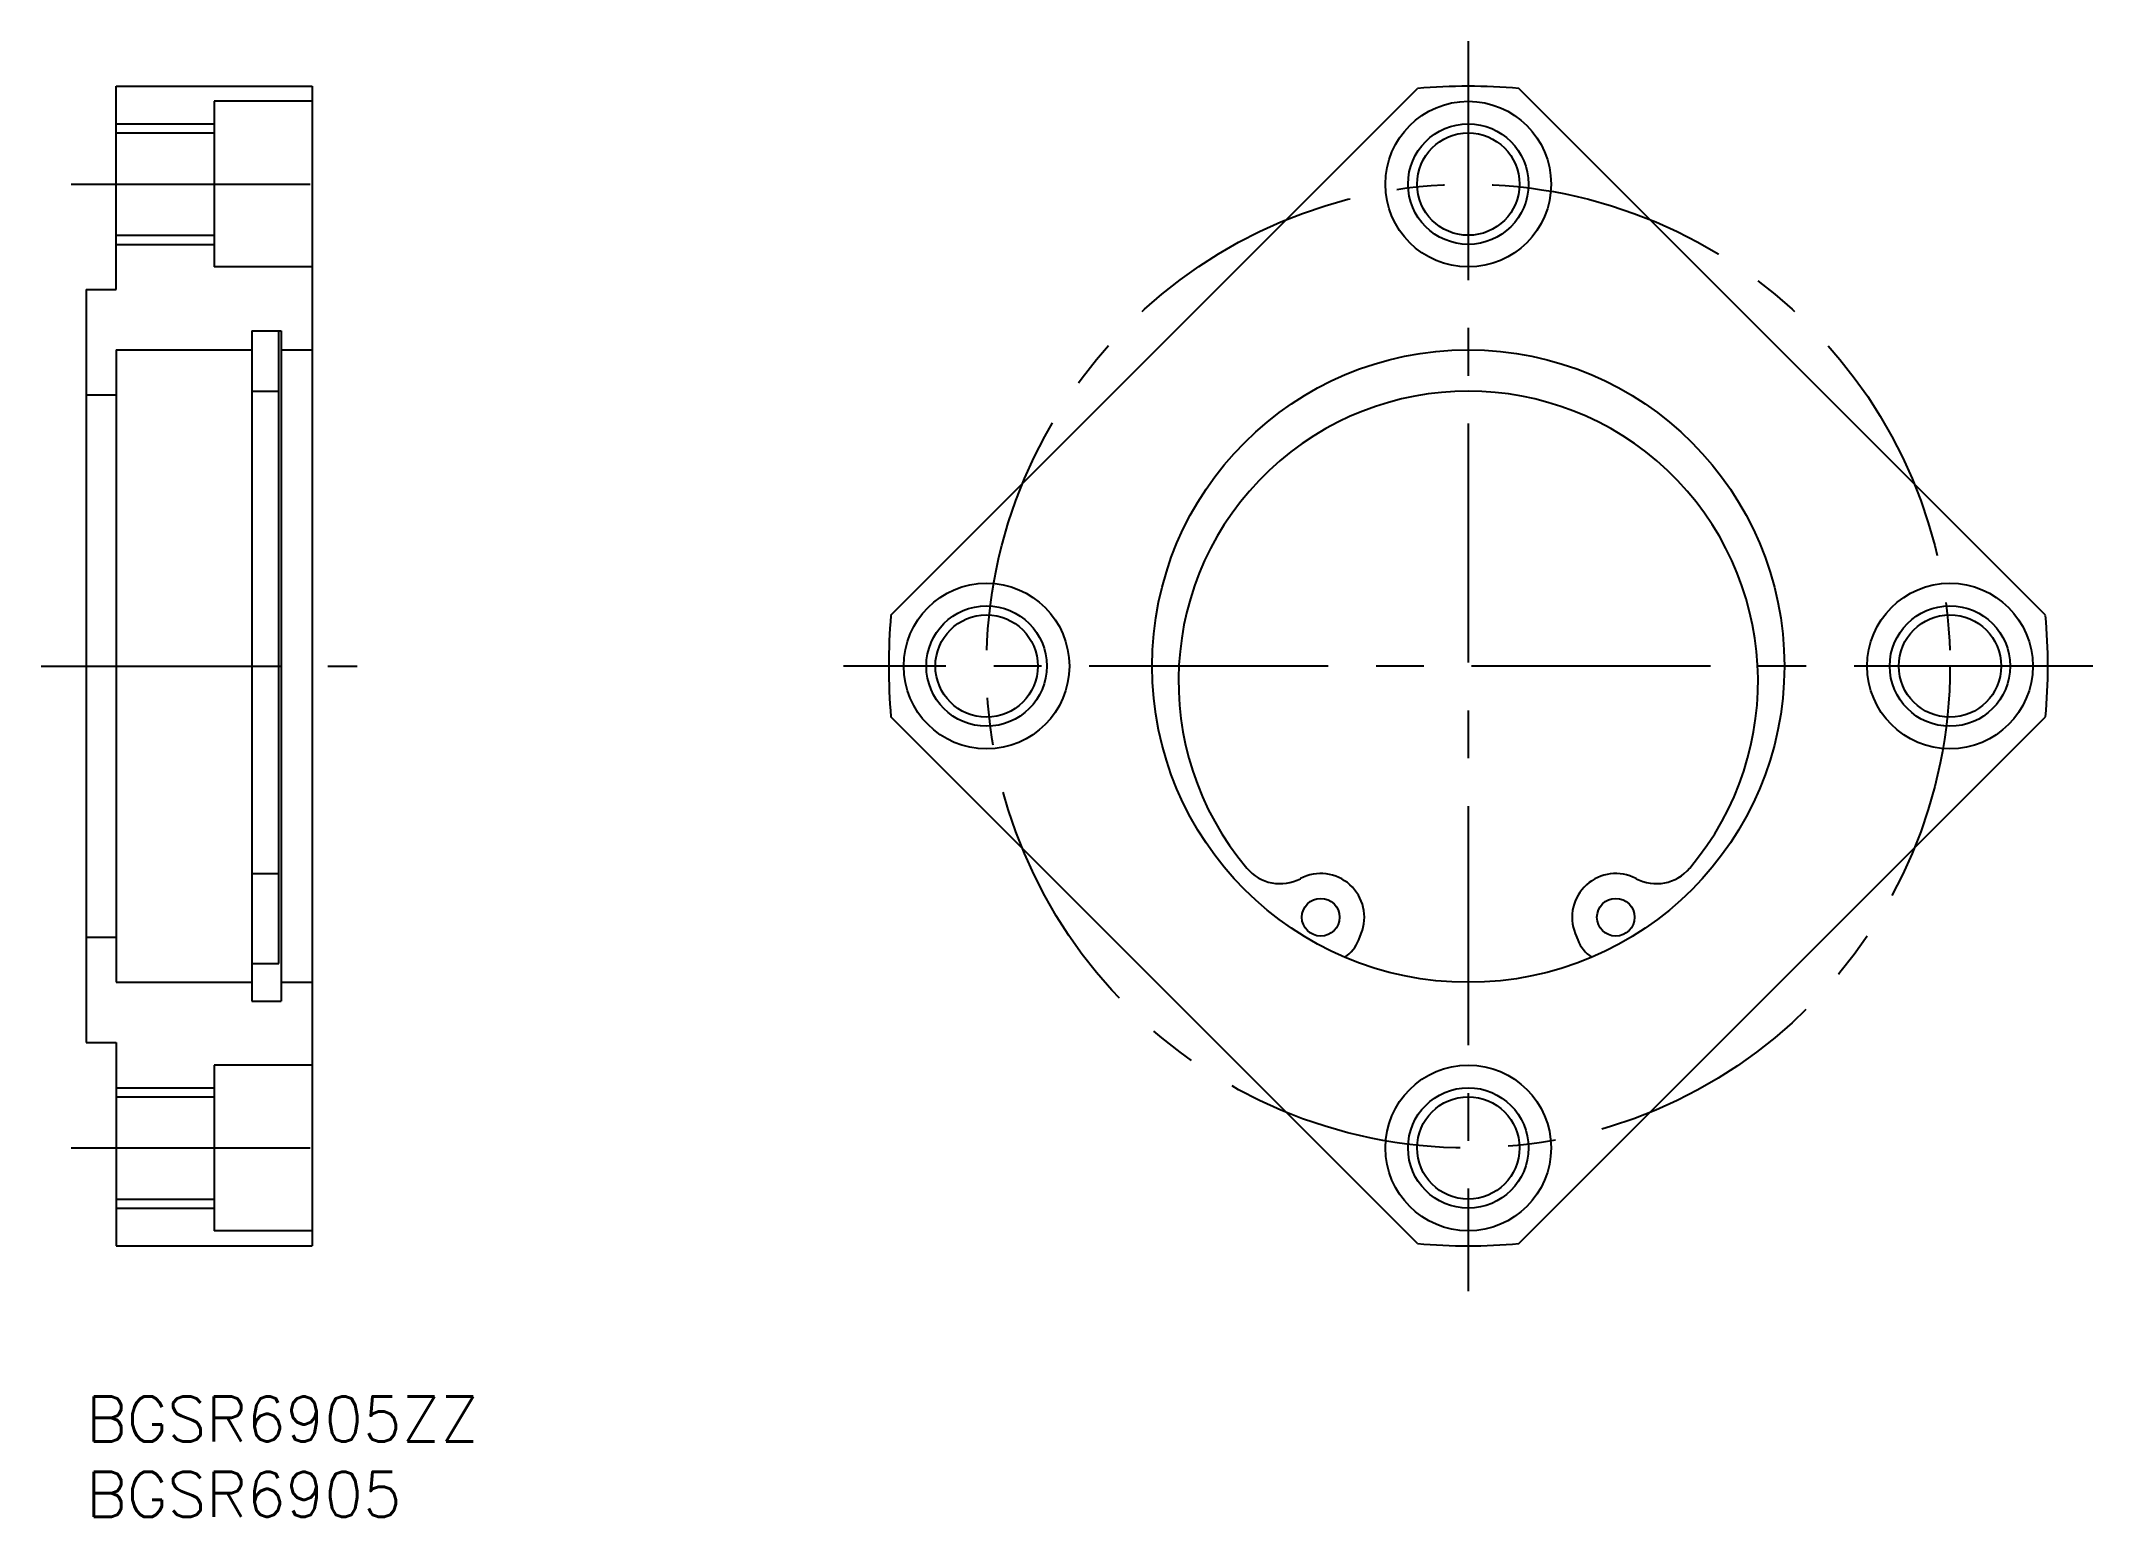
# Model space of a CAD drawing. Extents: x -3 to 133, y -8 to 90.
import ezdxf

# ---------------------------------------------------------------- set-up
doc = ezdxf.new("R2010")
doc.units = 0
doc.header["$LTSCALE"] = 0.5
doc.linetypes.add('CENTER', pattern=[50.8, 31.75, -6.35, 6.35, -6.35])
for name, color, linetype in [('MSM_CENTER', 1, 'CENTER'), ('MSM_CONTINUOUS', 7, 'CONTINUOUS'), ('MSM_NARROW', 5, 'CONTINUOUS'), ('MSM_PART_NUMBER', 7, 'CONTINUOUS')]:
    doc.layers.add(name, color=color, linetype=linetype)
doc.styles.get("Standard").update_dxf_attribs({"font": 'txt.shx', "height": 3, "bigfont": 'bigfont.shx'})

# ---------------------------------------------------------------- blocks, each defined once
blk = doc.blocks.new('*U3')
at = {"layer": 'MSM_PART_NUMBER'}
blk.add_text('BGSR6905ZZ', height=3, dxfattribs=at).set_placement((0, -3))
blk = doc.blocks.new('*U4')
at = {"layer": 'MSM_PART_NUMBER'}
blk.add_text('BGSR6905', height=3, dxfattribs=at).set_placement((0, -8))

msp = doc.modelspace()

# ---------------------------------------------------------------- linework, layer by layer
at = {"layer": 'MSM_CENTER'}
for p, q in [((91.81, 90), (91.81, 7)), ((-1, 80.5), (18, 80.5)), ((-3, 48.5), (18, 48.5)), ((133.31, 48.5), (50.31, 48.5)), ((-1, 16.5), (18, 16.5))]:
    msp.add_line(p, q, dxfattribs=at)
msp.add_circle((91.81, 48.5), 32, dxfattribs=at)
at = {"layer": 'MSM_CONTINUOUS'}
for p, q in [((2, 73.5), (2, 87)), ((2, 87), (15, 87)), ((15, 86), (8.5, 86)), ((8.5, 86), (8.5, 75)), ((15, 87), (15, 10)), ((53.46, 51.87), (88.44, 86.85)), ((130.16, 51.87), (95.18, 86.85)), ((2, 83.9), (8.5, 83.9)), ((2, 77.1), (8.5, 77.1)), ((15, 75), (8.5, 75)), ((0, 73.5), (2, 73.5)), ((0, 73.5), (0, 23.5)), ((11, 70.75), (11, 26.25)), ((11, 70.75, 0.88), (12.95, 70.75, 0.88)), ((12.8, 28.74, 1.25), (12.8, 70.75, 1.25)), ((12.95, 70.75), (12.95, 26.25)), ((2, 69.5), (2, 27.5)), ((2, 69.5), (11, 69.5)), ((12.95, 69.5, 0.88), (15, 69.5, 0.88)), ((0, 66.5), (2, 66.5)), ((11, 66.75, 0.88), (12.8, 66.75, 0.88)), ((88.44, 10.15), (53.46, 45.13)), ((95.18, 10.15), (130.16, 45.13)), ((11, 34.72, 0.88), (12.8, 34.72, 0.88)), ((0, 30.5), (2, 30.5)), ((84.53, 30.31), (84.7, 30.74)), ((98.92, 30.74), (99.09, 30.31)), ((11, 28.74, 0.88), (12.8, 28.74, 0.88)), ((2, 27.5), (11, 27.5)), ((12.95, 27.5, 0.88), (15, 27.5, 0.88)), ((11, 26.25, 0.88), (12.95, 26.25, 0.88)), ((0, 23.5), (2, 23.5)), ((2, 23.5), (2, 10)), ((15, 22), (8.5, 22)), ((8.5, 22), (8.5, 11)), ((2, 19.9), (8.5, 19.9)), ((2, 13.1), (8.5, 13.1)), ((15, 11), (8.5, 11)), ((2, 10), (15, 10))]:
    msp.add_line(p, q, dxfattribs=at)
for centre, radius in [((91.81, 80.5), 5.5), ((91.81, 80.5), 3.4), ((91.81, 48.5), 21), ((59.81, 48.5), 5.5), ((123.81, 48.5), 5.5), ((59.81, 48.5), 3.4), ((123.81, 48.5), 3.4), ((82.01, 31.82), 1.25), ((101.61, 31.82), 1.25), ((91.81, 16.5), 5.5), ((91.81, 16.5), 3.4)]:
    msp.add_circle(centre, radius, dxfattribs=at)
for centre, radius, start, end in [((91.81, 48.5), 38.5, 84.9831, 95.0169), ((91.81, 47.5), 19.25, 319.8252, 220.1748), ((91.81, 48.5), 38.5, 174.9831, 185.0169), ((91.81, 48.5), 38.5, 354.9831, 5.0169), ((79.32, 36.95), 2.9, 220.1748, 297.6623), ((82.01, 31.82), 2.9, 338.1911, 117.6623), ((101.61, 31.82), 2.9, 62.3377, 201.8089), ((104.3, 36.95), 2.9, 242.3377, 319.8252), ((82.21, 31.24), 2.5, 304.0128, 338.1911), ((101.41, 31.24), 2.5, 201.8089, 235.9872), ((91.81, 48.5), 38.5, 264.9831, 275.0169)]:
    msp.add_arc(centre, radius, start, end, dxfattribs=at)
at = {"layer": 'MSM_NARROW'}
for p, q in [((2, 84.5), (8.5, 84.5)), ((2, 76.5), (8.5, 76.5)), ((2, 20.5), (8.5, 20.5)), ((2, 12.5), (8.5, 12.5))]:
    msp.add_line(p, q, dxfattribs=at)
for centre in [(91.81, 80.5), (59.81, 48.5), (123.81, 48.5), (91.81, 16.5)]:
    msp.add_circle(centre, 4, dxfattribs=at)

# ---------------------------------------------------------------- block references
at = {"layer": 'MSM_CONTINUOUS'}
for name in ['*U3', '*U4']:
    msp.add_blockref(name, (0, 0), dxfattribs=at)

doc.saveas('drawing.dxf')
